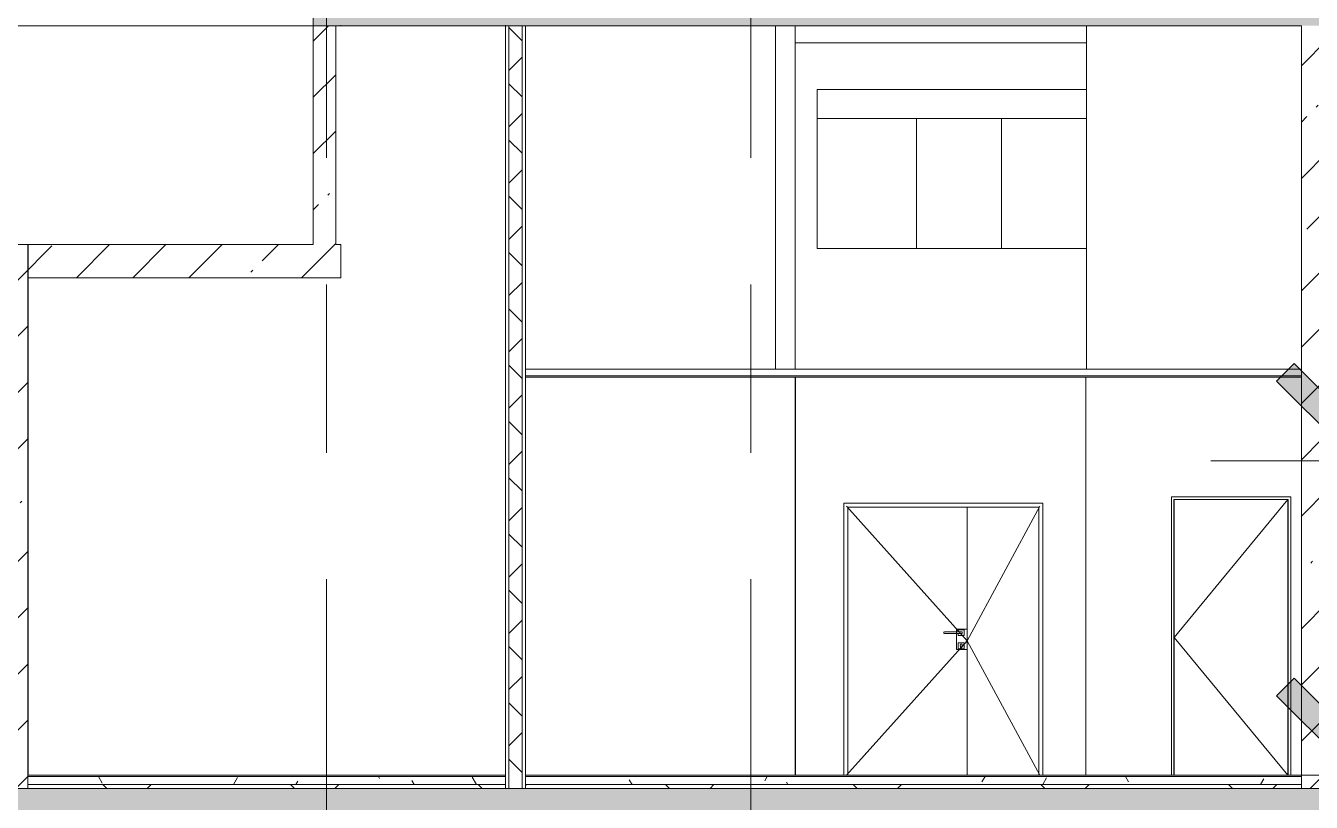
# Model space of a CAD drawing. Header units: millimetres. Extents: x -39507 to 33074, y -24219 to 30962.
# Drawn here: x 6250 to 15942, y -6203 to -350 of the extents above; entities that cross this region are included whole.
import ezdxf

# ---------------------------------------------------------------- set-up
doc = ezdxf.new("R2010")
doc.units = ezdxf.units.MM
doc.linetypes.add('Осевые', pattern=[6350, 1270, -952.5, 3175, -952.5])
for name, color, linetype, lineweight in [('Высотные отметки', 7, 'Continuous', 9), ('Двери', 7, 'Continuous', 9), ('Каркас несущий', 7, 'Continuous', 9), ('Каркас_Импост', 7, 'Continuous', 9), ('Общие ребра', 7, 'Continuous', 9), ('Основа _2_-1', 7, 'Continuous', 9), ('Отделка 1 _4_-1', 7, 'Continuous', 9), ('Панель', 7, 'Continuous', 9), ('Перекрытия', 7, 'Continuous', 9), ('Стены', 7, 'Continuous', 9), ('Структура _1_', 7, 'Continuous', 18), ('Термическая_воздушная прослойка _3_-1', 7, 'Continuous', 9), ('Черная _3 сплошная', 7, 'Continuous', 18), ('Штриховка разреза-2', 7, 'Continuous', 9), ('Элементы узлов', 7, 'Continuous', 9)]:
    doc.layers.add(name, color=color, linetype=linetype, lineweight=lineweight)
doc.layers.add('Оси-3', color=7, linetype='Осевые', lineweight=9, true_color=0xaaaaaa)
pattern_1 = [(45, (-2885.9, 6475), (-424.264, 424.264), [600, -100, 20, -100]), (45, (-2885.9, 6899), (-424.264, 424.264), [])]
pattern_2 = [(0, (-2885.9, 6475), (812.8, 203.2), [67.056, -542.544, 67.056, -542.544, -3251.2]), (0, (-2885.9, 6475), (812.8, 203.2), [-1219.2, 67.056, -1152.144, 67.056, -542.544, -1422.4]), (0, (-2885.9, 6475), (812.8, 203.2), [-3048, 67.056, -339.344, 67.056, -948.944]), (120, (-2581.1, 6576.6), (-582.3764, 602.3054), [67.056, -542.544, 67.056, -3793.744]), (120, (-2581.1, 6576.6), (-582.3764, 602.3054), [-676.656, -542.544, 67.056, -1152.144, -2032]), (120, (-2581.1, 6576.6), (-582.3764, 602.3054), [-2438.4, 67.056, -542.544, 67.056, -1355.344]), (120, (-2581.1, 6576.6), (-582.3764, 602.3054), [-3115.056, -339.344, 67.056, -948.944]), (240, (-2479.5, 6983), (-230.4236, -805.5054), [67.056, -542.544, 67.056, -542.544, -3251.2]), (240, (-2479.5, 6983), (-230.4236, -805.5054), [-1219.2, 67.056, -1152.144, 67.056, -542.544, -1422.4]), (240, (-2479.5, 6983), (-230.4236, -805.5054), [-3048, 67.056, -339.344, 67.056, -948.944])]
pattern_3 = [(45, (-2885.9, 6475), (-707.107, 707.107), []), (135, (-2885.9, 6475), (-707.107, -707.107), [])]

# ---------------------------------------------------------------- blocks, each defined once
blk = doc.blocks.new('Дверь - Полуторная_001 - ДВ3_20-15-6256105-Разрез 2-2')
at = {"layer": 'Двери'}
for p, q in [((13173, -4917.5), (13173, -4932.5)), ((13176.3, -4917.5), (13179.6, -4917.5)), ((13179.6, -4932.5), (13176.3, -4932.5)), ((13294.6, -4917.5), (13179.6, -4917.5)), ((13179.6, -4917.5), (13305.4, -4917.5)), ((13305.4, -4932.5), (13179.6, -4932.5)), ((13179.6, -4932.5), (13294.6, -4932.5)), ((13267.1, -4899), (13267.1, -5051)), ((13347.1, -4899), (13267.1, -4899)), ((13279.6, -4902.5), (13279.6, -4917.5)), ((13324.6, -4902.5), (13279.6, -4902.5)), ((13279.6, -4932.5), (13279.6, -4947.5)), ((13305.4, -4917.5), (13309.6, -4917.5)), ((13309.6, -4932.5), (13305.4, -4932.5)), ((13309.6, -4932.5), (13309.6, -4917.5)), ((13309.6, -4932.5), (13309.6, -4917.5)), ((13324.6, -4947.5), (13324.6, -4902.5)), ((13347.1, -4872.5), (13347.1, -4867.5)), ((13347.1, -4867.5), (13347.1, -4872.5)), ((13347.1, -5077.5), (13347.1, -4872.5)), ((13347.1, -5051), (13347.1, -4899)), ((13279.6, -4947.5), (13324.6, -4947.5)), ((13279.6, -5002.5), (13279.6, -5047.5)), ((13324.6, -5002.5), (13279.6, -5002.5)), ((13297.1, -5026), (13297.1, -5036.2)), ((13297.1, -5026), (13297.1, -5036.2)), ((13307.1, -5036.2), (13307.1, -5026)), ((13307.1, -5036.2), (13307.1, -5026)), ((13324.6, -5047.5), (13324.6, -5002.5)), ((13267.1, -5051), (13347.1, -5051)), ((13279.6, -5047.5), (13324.6, -5047.5)), ((13347.1, -5077.5), (13347.1, -5082.5)), ((13347.1, -5082.5), (13347.1, -5077.5))]:
    blk.add_line(p, q, dxfattribs=at)
for centre, radius, start, end in [((13302.1, -5019.2), 8.37, 306.67367, 233.32633), ((13302.1, -5019.2), 8.37, 218.9937, 233.32633), ((13302.1, -5036.2), 5, 180, 0), ((13302.1, -5019.2), 8.37, 306.67367, 321.0063), ((13302.1, -5036.2), 5, 240, 300)]:
    blk.add_arc(centre, radius, start, end, dxfattribs=at)
at = {"layer": 'Каркас_Импост'}
for p, q in [((12417.1, -3950), (12417.1, -6000)), ((13917.1, -3950), (12417.1, -3950)), ((13917.1, -6000), (13917.1, -3950)), ((12447.1, -6000), (12447.1, -3980)), ((12447.1, -3980), (13887.1, -3980)), ((13887.1, -3980), (13887.1, -6000)), ((12447.1, -6000), (12417.1, -6000)), ((13917.1, -6000), (13887.1, -6000))]:
    blk.add_line(p, q, dxfattribs=at)
at = {"layer": 'Панель'}
for p, q in [((13347.1, -6000), (13347.1, -3980)), ((13347.1, -3980), (13347.1, -6000)), ((12438.1, -6000), (13347.1, -6000)), ((13347.1, -6000), (13896.1, -6000))]:
    blk.add_line(p, q, dxfattribs=at)
at = {"layer": 'Элементы узлов'}
for p, q in [((13347.1, -4985.5), (12438.1, -3971)), ((13347.1, -4985.5), (13896.1, -3971)), ((12438.1, -6000), (13347.1, -4985.5)), ((13896.1, -6000), (13347.1, -4985.5))]:
    blk.add_line(p, q, dxfattribs=at)
blk = doc.blocks.new('Дверь - Однопольная без ручки - ДТ2_21х9-6208814-Разрез 2-2')
at = {"layer": 'Каркас_Импост'}
for p, q in [((14887.1, -3900), (14887.1, -6000)), ((15787.1, -3900), (14887.1, -3900)), ((14907.1, -6000), (14907.1, -3920)), ((14907.1, -3920), (15767.1, -3920)), ((15767.1, -3920), (14907.1, -3920)), ((14907.1, -3920), (14907.1, -6000)), ((15767.1, -3920), (15767.1, -6000)), ((15767.1, -3920), (15767.1, -6000)), ((15787.1, -3900), (15787.1, -6000)), ((14907.1, -6000), (14887.1, -6000)), ((14917.1, -6000), (14907.1, -6000)), ((15767.1, -6000), (15757.1, -6000)), ((15787.1, -6000), (15767.1, -6000))]:
    blk.add_line(p, q, dxfattribs=at)
at = {"layer": 'Панель'}
for p, q in [((15766.1, -3921), (14908.1, -3921)), ((14908.1, -3921), (14908.1, -6000)), ((15766.1, -6000), (15766.1, -3921)), ((14908.1, -6000), (15766.1, -6000))]:
    blk.add_line(p, q, dxfattribs=at)
at = {"layer": 'Элементы узлов'}
for p, q in [((14908.1, -4960.5), (15766.1, -3921)), ((15766.1, -6000), (14908.1, -4960.5))]:
    blk.add_line(p, q, dxfattribs=at)
blk = doc.blocks.new('Высотные отметки - Высотная отметка - Стрелка-4455449-Разрез 2-2')
at = {"layer": 'Высотные отметки'}
blk.add_hatch(color=256, dxfattribs=at).paths.add_polyline_path([(-36565.6, -5267.2), (-36098.4, -5734.3), (-35631.2, -5267.2), (-35498.4, -5400), (-36098.4, -6000), (-36698.4, -5400)], flags=0)
for p, q in [((-36098.4, -4800), (-39098.4, -4800)), ((-36098.4, -6000), (-36098.4, -4800)), ((-36565.6, -5267.2), (-36698.4, -5400)), ((-36098.4, -5734.3), (-36565.6, -5267.2)), ((-35631.2, -5267.2), (-36098.4, -5734.3)), ((-35498.4, -5400), (-35631.2, -5267.2)), ((-36698.4, -5400), (-36098.4, -6000)), ((-36098.4, -6000), (-35498.4, -5400)), ((-35002.8, -6000), (-36395.1, -6000))]:
    blk.add_line(p, q, dxfattribs=at)

msp = doc.modelspace()

# ---------------------------------------------------------------- hatches: boundary and pattern name
at = {"layer": 'Штриховка разреза-2'}
h = msp.add_hatch(dxfattribs=at)
h.set_pattern_fill('FP_2', color=256, style=0, pattern_type=2)
h.set_pattern_definition(pattern_1)
h.paths.add_polyline_path([(-31682.9, -350), (-29332.9, -350), (-29332.9, -100), (-31682.9, -100)], flags=0)
h.paths.add_polyline_path([(8587.1, -350), (16067.1, -350), (16067.1, -100), (8417.1, -100), (8417.1, -350)], flags=0)
h.paths.add_polyline_path([(25717.1, -350), (25717.1, -100), (23567.1, -100), (23567.1, -350), (25714.6, -350)], flags=0)
h.paths.add_polyline_path([(-21832.9, -350), (-15782.9, -350), (-15782.9, -100), (-21832.9, -100), (-21832.9, -187.3)], flags=0)
h = msp.add_hatch(dxfattribs=at)
h.set_pattern_fill('FP_2', color=256, style=0, pattern_type=2)
h.set_pattern_definition(pattern_1)
h.paths.add_polyline_path([(8417.1, -2000), (8587.1, -2000), (8587.1, -350), (8417.1, -350), (8417.1, -625.5)], flags=0)
h = msp.add_hatch(dxfattribs=at)
h.set_pattern_fill('FP_6', color=256, style=0, pattern_type=2)
h.set_pattern_definition([(45, (-2885.9, 6475), (-212.132, 212.132), []), (135, (-2885.9, 6475), (-212.132, -212.132), [])])
h.paths.add_polyline_path([(9992.1, -6100), (9992.1, -350), (9892.1, -350), (9892.1, -6100)], flags=0)
h = msp.add_hatch(dxfattribs=at)
h.set_pattern_fill('FP_2', color=256, style=0, pattern_type=2)
h.set_pattern_definition(pattern_1)
h.paths.add_polyline_path([(16067.1, -6100), (16067.1, -350), (15867.1, -350), (15867.1, -6100), (16063.1, -6100)], flags=0)
h = msp.add_hatch(dxfattribs=at)
h.set_pattern_fill('FP_2', color=256, style=0, pattern_type=2)
h.set_pattern_definition(pattern_1)
h.paths.add_polyline_path([(5967.1, -2250), (8627.1, -2250), (8627.1, -2000), (5967.1, -2000)], flags=0)
h = msp.add_hatch(dxfattribs=at)
h.set_pattern_fill('FP_2', color=256, style=0, pattern_type=2)
h.set_pattern_definition(pattern_1)
h.paths.add_polyline_path([(5967.1, -3850), (6267.1, -3850), (6267.1, -2250), (5967.1, -2250), (5967.1, -3692.5)], flags=0)
h = msp.add_hatch(dxfattribs=at)
h.set_pattern_fill('FP_2', color=256, style=0, pattern_type=2)
h.set_pattern_definition(pattern_1)
h.paths.add_polyline_path([(6267.1, -4100), (6267.1, -3850), (-13632.9, -3850), (-13632.9, -4100), (5967.1, -4100)], flags=0)
h = msp.add_hatch(dxfattribs=at)
h.set_pattern_fill('FP_2', color=256, style=0, pattern_type=2)
h.set_pattern_definition(pattern_1)
h.paths.add_polyline_path([(5967.1, -6100), (6267.1, -6100), (6267.1, -4100), (5967.1, -4100), (5967.1, -5883.2)], flags=0)
h = msp.add_hatch(dxfattribs=at)
h.set_pattern_fill('FP_2', color=256, style=0, pattern_type=2)
h.set_pattern_definition(pattern_1)
h.paths.add_polyline_path([(-12289, -6350), (19717.1, -6350), (19717.1, -6100), (-31682.9, -6100), (-31682.9, -6350), (-13332.9, -6350)], flags=0)
h.paths.add_polyline_path([(25717.1, -6350), (25717.1, -6100), (25417.1, -6100), (25417.1, -6350), (25702.9, -6350)], flags=0)
h = msp.add_hatch(dxfattribs=at)
h.set_pattern_fill('FP_3', color=256, style=0, pattern_type=2)
h.set_pattern_definition(pattern_2)
h.paths.add_polyline_path([(9867.1, -6070), (9867.1, -6010), (6267.1, -6010), (6267.1, -6070), (9258.6, -6070)], flags=0)
h = msp.add_hatch(dxfattribs=at)
h.set_pattern_fill('FP_4', color=256, style=0, pattern_type=2)
h.set_pattern_definition(pattern_3)
h.paths.add_polyline_path([(9867.1, -6100), (9867.1, -6070), (6267.1, -6070), (6267.1, -6100), (9258.6, -6100)], flags=0)
h = msp.add_hatch(dxfattribs=at)
h.set_pattern_fill('FP_3', color=256, style=0, pattern_type=2)
h.set_pattern_definition(pattern_2)
h.paths.add_polyline_path([(15496.1, -6070), (15867.1, -6070), (15867.1, -6010), (10017.1, -6010), (10017.1, -6070), (14929.1, -6070)], flags=0)
h = msp.add_hatch(dxfattribs=at)
h.set_pattern_fill('FP_4', color=256, style=0, pattern_type=2)
h.set_pattern_definition(pattern_3)
h.paths.add_polyline_path([(15496.1, -6100), (15867.1, -6100), (15867.1, -6070), (10017.1, -6070), (10017.1, -6100), (14929.1, -6100)], flags=0)

# ---------------------------------------------------------------- linework, layer by layer
at = {"layer": 'Каркас несущий'}
for p, q in [((12052.1, -480), (14247.1, -480)), ((12217.1, -1050), (14247.1, -1050))]:
    msp.add_line(p, q, dxfattribs=at)
at = {"layer": 'Общие ребра'}
for p, q in [((9892.1, -350), (9892.1, -6100)), ((9992.1, -350), (9992.1, -6100)), ((6267.1, -3850), (6267.1, -2250)), ((6267.1, -2250), (6267.1, -3850)), ((10019.1, -2990), (10017.1, -2990)), ((15867.1, -2990), (15865.1, -2990)), ((9867.1, -6010), (6267.1, -6010)), ((15867.1, -6010), (10017.1, -6010))]:
    msp.add_line(p, q, dxfattribs=at)
at = {"layer": 'Оси-3'}
for p, q in [((8517.1, -22619.5), (8517.1, 29000)), ((11717.1, -22619.5), (11717.1, 29000))]:
    msp.add_line(p, q, dxfattribs=at)
at = {"layer": 'Основа _2_-1'}
for p, q in [((6267.1, -6010), (6267.1, -6070)), ((9867.1, -6070), (9867.1, -6010)), ((10017.1, -6010), (10017.1, -6070)), ((15867.1, -6070), (15867.1, -6010))]:
    msp.add_line(p, q, dxfattribs=at)
at = {"layer": 'Отделка 1 _4_-1'}
for p, q in [((9867.1, -350), (9867.1, -351)), ((9892.1, -350), (9867.1, -350)), ((10017.1, -350), (9992.1, -350)), ((10017.1, -3000), (10017.1, -350)), ((10019.1, -3000), (15865.1, -3000)), ((9867.1, -6000), (6267.1, -6000)), ((6267.1, -6000), (6267.1, -6010)), ((9867.1, -6000), (9867.1, -6100)), ((9867.1, -6010), (9867.1, -6000)), ((10017.1, -6100), (10017.1, -6000)), ((15867.1, -6000), (10017.1, -6000)), ((10017.1, -6000), (10017.1, -6010)), ((15867.1, -6010), (15867.1, -6000)), ((9867.1, -6100), (9892.1, -6100)), ((9992.1, -6100), (10017.1, -6100))]:
    msp.add_line(p, q, dxfattribs=at)
at = {"layer": 'Перекрытия'}
for p, q in [((8417.1, -100), (8417.1, -350)), ((14247.1, -480), (12052.1, -480)), ((5522.1, -6100), (6722.1, -6100)), ((11017.1, -6100), (5967.1, -6100)), ((6667.1, -6100), (8367.1, -6100)), ((6667.1, -6100), (8367.1, -6100)), ((6667.1, -6100), (8367.1, -6100)), ((6717.1, -6100), (6767.1, -6100)), ((6747.1, -6100), (8367.1, -6100)), ((6767.1, -6100), (8417.1, -6100)), ((8667.1, -6100), (11666.8, -6100)), ((11137.1, -6100), (11617.1, -6100)), ((11137.1, -6100), (11617.1, -6100)), ((15237.1, -6100), (16617.1, -6100))]:
    msp.add_line(p, q, dxfattribs=at)
at = {"layer": 'Стены'}
for p, q in [((8627.1, -350), (4118.1, -350)), ((8417.1, -351), (6269.1, -351)), ((8627.1, -350), (8417.1, -350)), ((8627.1, -351), (8587.1, -351)), ((9865.1, -351), (8627.1, -351)), ((11016.1, -350), (9865.5, -350)), ((11902.1, -350), (10017.1, -350)), ((11902.1, -2940), (11902.1, -350)), ((11902.1, -2940), (11902.1, -350)), ((11902.1, -350), (12052.1, -350)), ((12052.1, -350), (12052.1, -2940)), ((14247.1, -2940), (14247.1, -350)), ((14247.1, -350), (14367.1, -350)), ((15867.1, -350), (14367.1, -350)), ((15867.1, -3000), (15867.1, -350)), ((12967.1, -480), (12052.1, -480)), ((13607.1, -480), (12967.1, -480)), ((14247.1, -480), (13757.1, -480)), ((12217.1, -830), (14247.1, -830)), ((12217.1, -2030), (12217.1, -830)), ((12967.1, -2030), (12967.1, -1050)), ((12967.1, -1050), (12967.1, -2030)), ((13607.1, -2030), (13607.1, -1050)), ((5967.1, -2000), (6267.1, -2000)), ((14247.1, -2030), (12217.1, -2030)), ((12052.1, -3000), (10019.1, -3000)), ((12052.1, -3000), (12052.1, -6000)), ((14242.1, -3000), (12054.1, -3000)), ((12054.1, -3000), (12054.1, -6000)), ((15865.1, -3000), (14242.1, -3000)), ((14242.1, -3000), (14242.1, -6000)), ((14242.1, -6000), (14242.1, -3000)), ((15867.1, -6000), (15867.1, -3000)), ((12052.1, -3900), (12052.1, -5990)), ((12052.1, -5990), (12052.1, -3900)), ((12052.1, -3900), (12054.1, -3900)), ((12054.1, -3900), (12054.1, -5990)), ((12417.1, -3950), (13917.1, -3950)), ((12417.1, -5990), (12417.1, -3950)), ((12417.1, -5990), (12417.1, -3950)), ((12417.1, -3950), (13917.1, -3950)), ((13917.1, -3950), (13917.1, -5990)), ((13917.1, -3950), (13917.1, -5990)), ((14887.1, -5990), (14887.1, -3900)), ((14887.1, -3900), (15787.1, -3900)), ((14887.1, -5990), (14887.1, -3900)), ((14887.1, -3900), (15787.1, -3900)), ((15787.1, -3900), (15787.1, -5990)), ((15787.1, -3900), (15787.1, -5990)), ((6269.1, -6000), (9865.1, -6000)), ((10019.1, -6000), (12052.1, -6000)), ((12052.1, -6000), (11902.1, -6000)), ((12052.1, -6000), (11902.1, -6000)), ((12052.1, -5990), (12052.1, -6000)), ((12052.1, -6000), (12052.1, -5990)), ((12054.1, -5990), (12054.1, -6000)), ((12054.1, -6000), (12417.1, -6000)), ((12417.1, -6000), (12417.1, -5990)), ((12417.1, -6000), (12417.1, -5990)), ((13917.1, -6000), (12417.1, -6000)), ((12922.1, -6000), (12967.1, -6000)), ((12967.1, -6000), (13607.1, -6000)), ((13757.1, -6000), (13917.1, -6000)), ((13917.1, -5990), (13917.1, -6000)), ((13917.1, -5990), (13917.1, -6000)), ((13917.1, -6000), (14242.1, -6000)), ((14242.1, -6000), (14887.1, -6000)), ((14367.1, -6000), (14247.1, -6000)), ((14367.1, -6000), (14887.1, -6000)), ((14887.1, -6000), (14887.1, -5990)), ((14887.1, -6000), (14887.1, -5990)), ((15787.1, -5990), (15787.1, -6000)), ((15787.1, -5990), (15787.1, -6000)), ((15787.1, -6000), (15867.1, -6000)), ((15787.1, -6000), (15865.1, -6000)), ((-18382.9, -6100), (15867.1, -6100)), ((6267.1, -6100), (9867.1, -6100)), ((10017.1, -6100), (11902.1, -6100))]:
    msp.add_line(p, q, dxfattribs=at)
at = {"layer": 'Структура _1_'}
for p, q in [((8417.1, -100), (8417.1, -350)), ((8417.1, -350), (8417.1, -2000)), ((8587.1, -2000), (8587.1, -350)), ((8627.1, -346), (8627.1, -351)), ((8627.1, -351), (9865.1, -351)), ((9867.1, -351), (9867.1, -346)), ((9867.1, -351), (9867.1, -6000)), ((15867.1, -350), (15867.1, -6100)), ((8417.1, -2000), (5967.1, -2000)), ((6267.1, -2000), (6267.1, -2250)), ((6269.1, -2000), (6267.1, -2000)), ((6269.1, -6000), (6269.1, -2000)), ((8627.1, -2000), (8587.1, -2000)), ((8627.1, -2250), (8627.1, -2000)), ((6267.1, -2250), (8627.1, -2250)), ((15867.1, -2940), (10017.1, -2940)), ((10017.1, -2940), (10017.1, -2990)), ((10017.1, -2990), (10017.1, -3000)), ((10017.1, -6000), (10017.1, -3000)), ((15865.1, -2990), (10019.1, -2990)), ((15867.1, -2990), (15867.1, -2940)), ((15867.1, -3000), (15867.1, -2990)), ((6267.1, -4100), (6267.1, -3850)), ((6267.1, -3850), (6267.1, -6000)), ((6267.1, -6100), (6267.1, -4100)), ((6267.1, -6000), (6269.1, -6000)), ((6267.1, -6070), (6267.1, -6100)), ((9867.1, -6070), (6267.1, -6070)), ((15867.1, -6100), (6267.1, -6100)), ((6267.1, -6100), (9867.1, -6100)), ((9867.1, -6100), (9867.1, -6070)), ((10017.1, -6070), (10017.1, -6100)), ((15867.1, -6070), (10017.1, -6070)), ((10017.1, -6100), (15867.1, -6100)), ((15867.1, -6100), (15867.1, -6070))]:
    msp.add_line(p, q, dxfattribs=at)
at = {"layer": 'Термическая_воздушная прослойка _3_-1'}
for p, q in [((9992.1, -350), (9892.1, -350)), ((9892.1, -6100), (9992.1, -6100))]:
    msp.add_line(p, q, dxfattribs=at)
at = {"layer": 'Черная _3 сплошная'}
msp.add_line((8587.1, -350), (15867.1, -350), dxfattribs=at)

# ---------------------------------------------------------------- block references
at = {"layer": 'Высотные отметки', "extrusion": (0, 0, -1)}
for p in [(19817.3, 2370), (19819.4, 0)]:
    msp.add_blockref('Высотные отметки - Высотная отметка - Стрелка-4455449-Разрез 2-2', p, dxfattribs=at)
at = {"layer": 'Двери'}
for name in ['Дверь - Полуторная_001 - ДВ3_20-15-6256105-Разрез 2-2', 'Дверь - Однопольная без ручки - ДТ2_21х9-6208814-Разрез 2-2']:
    msp.add_blockref(name, (0, 0), dxfattribs=at)

doc.saveas('drawing.dxf')
